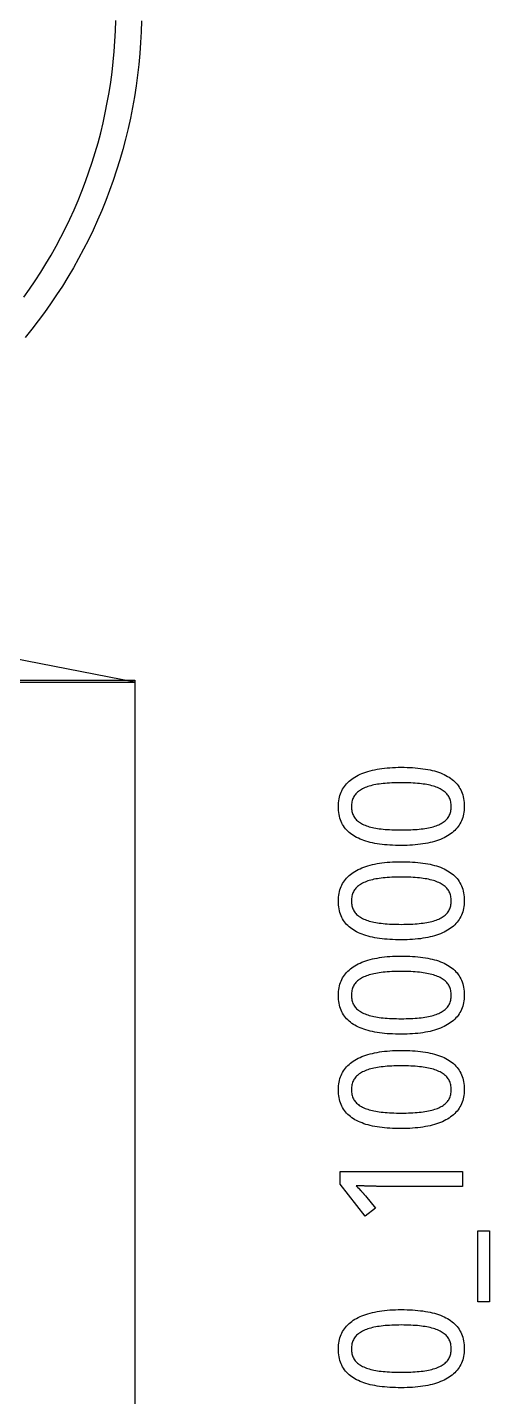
# Model space of a CAD drawing. Extents: x 9 to 42, y 13 to 118.
# Drawn here: x 33.31 to 42.31, y 38.8 to 65.44 of the extents above; entities that cross this region are included whole.
import ezdxf

# ---------------------------------------------------------------- set-up
doc = ezdxf.new("R2010")
doc.units = 0
doc.layers.get('0').update_dxf_attribs({"linetype": 'CONTINUOUS'})

msp = doc.modelspace()

# ---------------------------------------------------------------- linework, layer by layer
at = {"color": 0}
for points in [[(33.239, 60.1875), (33.3521, 60.3468), (33.4619, 60.5087), (33.5685, 60.6732), (33.6717, 60.84), (33.7715, 61.0092), (33.8678, 61.1806), (33.9607, 61.3542), (34.0499, 61.53), (34.1356, 61.7079), (34.2175, 61.8876), (34.2958, 62.0694), (34.3703, 62.2529), (34.4411, 62.4383), (34.5079, 62.6253), (34.571, 62.8139), (34.6301, 63.004), (34.6853, 63.1956), (34.7365, 63.3885), (34.7836, 63.5826), (34.8268, 63.7779), (34.8658, 63.9744), (34.9008, 64.1719), (34.9317, 64.3703), (34.9583, 64.5696), (34.981, 64.7696), (34.9993, 64.9703), (35.0133, 65.1717), (35.0233, 65.3733), (35.0289, 65.5756)], [(35.5289, 65.5668), (35.5229, 65.3542), (35.5125, 65.1418), (35.4976, 64.9301), (35.4783, 64.7189), (35.4546, 64.5085), (35.4265, 64.2987), (35.394, 64.0899), (35.3572, 63.8821), (35.3161, 63.6753), (35.2707, 63.4697), (35.2211, 63.2653), (35.1672, 63.0622), (35.109, 62.8606), (35.0468, 62.6604), (34.9804, 62.4618), (34.91, 62.2649), (34.8356, 62.0697), (34.7571, 61.8764), (34.6746, 61.685), (34.5883, 61.4957), (34.4981, 61.3083), (34.404, 61.1232), (34.3063, 60.9403), (34.2049, 60.7596), (34.0997, 60.5814), (33.991, 60.4057), (33.8786, 60.2324), (33.7629, 60.0618), (33.6438, 59.8938), (33.5213, 59.7286), (33.3954, 59.5661), (33.2662, 59.4067)]]:
    msp.add_lwpolyline(points, dxfattribs=at)
for points in [[(15.4, 52.7), (35.4, 52.7), (25.15, 54.7), (25.65, 54.7), (15.4, 52.7)], [(15.4, 52.74), (35.4, 52.74), (35.4, 22.7), (15.4, 22.7), (15.4, 52.74)], [(40.5865, 51.0437), (40.6435, 51.0433), (40.6993, 51.0421), (40.7539, 51.04), (40.8074, 51.0369), (40.8596, 51.0332), (40.9106, 51.0285), (40.9603, 51.0231), (41.0089, 51.0167), (41.0563, 51.0094), (41.1025, 51.0014), (41.1474, 50.9928), (41.1908, 50.9831), (41.2329, 50.9724), (41.2736, 50.9606), (41.3128, 50.9478), (41.3507, 50.9339), (41.3872, 50.9189), (41.4222, 50.9031), (41.456, 50.886), (41.4882, 50.8679), (41.519, 50.8492), (41.5483, 50.8293), (41.5763, 50.8085), (41.6025, 50.7864), (41.6274, 50.7633), (41.6507, 50.7393), (41.6725, 50.714), (41.6929, 50.6878), (41.7118, 50.6604), (41.729, 50.6319), (41.7449, 50.6024), (41.759, 50.5715), (41.7714, 50.5394), (41.7822, 50.5061), (41.7914, 50.4717), (41.7988, 50.4358), (41.8046, 50.3989), (41.8088, 50.3606), (41.8112, 50.3211), (41.8121, 50.2804), (41.8112, 50.2425), (41.8088, 50.2056), (41.8046, 50.1696), (41.7988, 50.1346), (41.7914, 50.1006), (41.7822, 50.0675), (41.7714, 50.0354), (41.759, 50.0043), (41.7449, 49.9743), (41.729, 49.9451), (41.7118, 49.9172), (41.6929, 49.8904), (41.6725, 49.8644), (41.6507, 49.8394), (41.6274, 49.8153), (41.6025, 49.7922), (41.5763, 49.77), (41.5483, 49.7487), (41.519, 49.7285), (41.4882, 49.7092), (41.456, 49.691), (41.4222, 49.6739), (41.3872, 49.6575), (41.3507, 49.6422), (41.3128, 49.6278), (41.2736, 49.6142), (41.2329, 49.6015), (41.1908, 49.5899), (41.1474, 49.579), (41.1025, 49.5692), (41.0563, 49.5604), (41.0089, 49.5528), (40.9603, 49.5458), (40.9106, 49.54), (40.8596, 49.535), (40.8074, 49.5308), (40.7539, 49.5276), (40.6993, 49.5254), (40.6435, 49.524), (40.5865, 49.5236), (40.5294, 49.524), (40.4738, 49.5251), (40.419, 49.5272), (40.3657, 49.5301), (40.3135, 49.5337), (40.2625, 49.5382), (40.2126, 49.5435), (40.1642, 49.5496), (40.1167, 49.5565), (40.0706, 49.5643), (40.0257, 49.5732), (39.9822, 49.5831), (39.9403, 49.5939), (39.8997, 49.6057), (39.8606, 49.6183), (39.8229, 49.6321), (39.7867, 49.6467), (39.7518, 49.6622), (39.7185, 49.6786), (39.6864, 49.6961), (39.6556, 49.7149), (39.6263, 49.7346), (39.5985, 49.7554), (39.5721, 49.7774), (39.5472, 49.8003), (39.5239, 49.8242), (39.5021, 49.8492), (39.4818, 49.8753), (39.4629, 49.9024), (39.4456, 49.9304), (39.4297, 49.96), (39.4157, 49.9908), (39.4032, 50.0228), (39.3925, 50.056), (39.3833, 50.0904), (39.3758, 50.126), (39.37, 50.1628), (39.3658, 50.2008), (39.3633, 50.24), (39.3625, 50.2804), (39.3633, 50.3186), (39.3658, 50.3558), (39.37, 50.3921), (39.3758, 50.4272), (39.3833, 50.4615), (39.3925, 50.4947), (39.4032, 50.5268), (39.4157, 50.5581), (39.4297, 50.5882), (39.4456, 50.6174), (39.4626, 50.6454), (39.4811, 50.6726), (39.5013, 50.6989), (39.5229, 50.724), (39.5461, 50.7483), (39.5707, 50.7717), (39.5969, 50.7939), (39.6247, 50.8153), (39.654, 50.8356), (39.6849, 50.855), (39.7168, 50.8733), (39.7501, 50.8908), (39.785, 50.9074), (39.8212, 50.9229), (39.859, 50.9375), (39.8981, 50.9513), (39.9386, 50.964), (39.9807, 50.9758), (40.024, 50.9867), (40.0689, 50.9965), (40.1151, 51.0056), (40.1625, 51.0135), (40.2112, 51.0206), (40.2611, 51.0268), (40.3122, 51.0319), (40.3646, 51.0363), (40.4182, 51.0394), (40.4731, 51.0418), (40.5292, 51.0433), (40.5865, 51.0437)], [(40.5865, 49.8247), (40.6347, 49.8249), (40.6817, 49.8257), (40.7274, 49.8268), (40.7719, 49.8286), (40.8151, 49.8308), (40.8572, 49.8335), (40.8981, 49.8367), (40.9375, 49.8403), (40.9758, 49.8444), (41.0129, 49.849), (41.0488, 49.8543), (41.0835, 49.86), (41.1169, 49.8664), (41.1492, 49.8733), (41.1801, 49.8808), (41.21, 49.8889), (41.2386, 49.8976), (41.2661, 49.9069), (41.2922, 49.9168), (41.3174, 49.9272), (41.3408, 49.9383), (41.3632, 49.95), (41.3843, 49.9624), (41.4043, 49.9754), (41.4231, 49.989), (41.4407, 50.0033), (41.4572, 50.0183), (41.4725, 50.034), (41.4867, 50.0503), (41.4996, 50.0672), (41.511, 50.0851), (41.5213, 50.1039), (41.5303, 50.1233), (41.5382, 50.1435), (41.5447, 50.1644), (41.5501, 50.1861), (41.5544, 50.2086), (41.5574, 50.2318), (41.5592, 50.2557), (41.5599, 50.2804), (41.5592, 50.3051), (41.5574, 50.329), (41.5544, 50.3522), (41.5501, 50.3747), (41.5447, 50.3964), (41.5382, 50.4174), (41.5303, 50.4375), (41.5213, 50.4569), (41.511, 50.4757), (41.4996, 50.4936), (41.4869, 50.5108), (41.4731, 50.5275), (41.4581, 50.5435), (41.4418, 50.5588), (41.4243, 50.5733), (41.4057, 50.5874), (41.3858, 50.6007), (41.3647, 50.6135), (41.3424, 50.6254), (41.3189, 50.6368), (41.2942, 50.6479), (41.2683, 50.6583), (41.2411, 50.6681), (41.2126, 50.6772), (41.1831, 50.6857), (41.1521, 50.6935), (41.12, 50.7007), (41.0867, 50.7072), (41.0521, 50.7131), (41.0162, 50.7182), (40.9787, 50.7232), (40.9401, 50.7276), (40.9003, 50.7315), (40.8592, 50.7349), (40.8168, 50.7378), (40.7732, 50.7401), (40.7285, 50.7419), (40.6824, 50.7432), (40.635, 50.744), (40.5865, 50.7443), (40.5383, 50.744), (40.4914, 50.7432), (40.4456, 50.7419), (40.4011, 50.7401), (40.3578, 50.7378), (40.3158, 50.7349), (40.275, 50.7315), (40.2354, 50.7276), (40.1972, 50.7232), (40.1601, 50.7182), (40.1243, 50.7131), (40.0896, 50.7072), (40.0563, 50.7007), (40.0242, 50.6935), (39.9932, 50.6857), (39.9636, 50.6772), (39.9351, 50.6681), (39.9081, 50.6583), (39.8821, 50.6479), (39.8574, 50.6368), (39.8339, 50.6254), (39.8115, 50.6135), (39.7906, 50.6007), (39.7706, 50.5874), (39.7519, 50.5733), (39.7344, 50.5588), (39.7182, 50.5435), (39.7032, 50.5275), (39.6893, 50.5108), (39.6767, 50.4936), (39.6653, 50.4757), (39.655, 50.4569), (39.646, 50.4375), (39.6382, 50.4174), (39.6315, 50.3964), (39.6261, 50.3747), (39.6219, 50.3522), (39.6189, 50.329), (39.6171, 50.3051), (39.6164, 50.2804), (39.6171, 50.2557), (39.6189, 50.2318), (39.6219, 50.2086), (39.6261, 50.1861), (39.6315, 50.1644), (39.6382, 50.1435), (39.646, 50.1233), (39.655, 50.1039), (39.6653, 50.0851), (39.6767, 50.0672), (39.6893, 50.0503), (39.7032, 50.034), (39.7182, 50.0183), (39.7344, 50.0033), (39.7519, 49.989), (39.7706, 49.9754), (39.7906, 49.9624), (39.8115, 49.95), (39.8339, 49.9383), (39.8574, 49.9272), (39.8821, 49.9168), (39.9081, 49.9069), (39.9351, 49.8976), (39.9636, 49.8889), (39.9932, 49.8808), (40.0242, 49.8733), (40.0563, 49.8664), (40.0896, 49.86), (40.1243, 49.8543), (40.1601, 49.849), (40.1972, 49.8444), (40.2354, 49.8403), (40.275, 49.8367), (40.3158, 49.8335), (40.3578, 49.8308), (40.4011, 49.8286), (40.4456, 49.8268), (40.4914, 49.8257), (40.5383, 49.8249), (40.5865, 49.8247)], [(40.5865, 49.2078), (40.6435, 49.2074), (40.6993, 49.2061), (40.7539, 49.204), (40.8074, 49.201), (40.8596, 49.1972), (40.9106, 49.1926), (40.9603, 49.1871), (41.0089, 49.1807), (41.0563, 49.1735), (41.1025, 49.1656), (41.1474, 49.1568), (41.1908, 49.1471), (41.2329, 49.1364), (41.2736, 49.1246), (41.3128, 49.1118), (41.3507, 49.0979), (41.3872, 49.0831), (41.4222, 49.0671), (41.456, 49.05), (41.4882, 49.0321), (41.519, 49.0132), (41.5483, 48.9935), (41.5763, 48.9725), (41.6025, 48.9506), (41.6274, 48.9275), (41.6507, 48.9033), (41.6725, 48.8781), (41.6929, 48.8518), (41.7118, 48.8244), (41.729, 48.796), (41.7449, 48.7664), (41.759, 48.7356), (41.7714, 48.7035), (41.7822, 48.6703), (41.7914, 48.6357), (41.7988, 48.5999), (41.8046, 48.5629), (41.8088, 48.5247), (41.8112, 48.4851), (41.8121, 48.4444), (41.8112, 48.4065), (41.8088, 48.3696), (41.8046, 48.3336), (41.7988, 48.2986), (41.7914, 48.2646), (41.7822, 48.2315), (41.7714, 48.1994), (41.759, 48.1685), (41.7449, 48.1383), (41.729, 48.1092), (41.7118, 48.0814), (41.6929, 48.0544), (41.6725, 48.0285), (41.6507, 48.0035), (41.6274, 47.9793), (41.6025, 47.9563), (41.5763, 47.934), (41.5483, 47.9128), (41.519, 47.8925), (41.4882, 47.8732), (41.456, 47.8551), (41.4222, 47.8379), (41.3872, 47.8217), (41.3507, 47.8063), (41.3128, 47.7918), (41.2736, 47.7782), (41.2329, 47.7656), (41.1908, 47.7539), (41.1474, 47.7431), (41.1025, 47.7332), (41.0563, 47.7246), (41.0089, 47.7168), (40.9603, 47.71), (40.9106, 47.704), (40.8596, 47.699), (40.8074, 47.6949), (40.7539, 47.6917), (40.6993, 47.6894), (40.6435, 47.6881), (40.5865, 47.6876), (40.5294, 47.6881), (40.4738, 47.6893), (40.419, 47.6913), (40.3657, 47.6942), (40.3135, 47.6978), (40.2625, 47.7022), (40.2126, 47.7075), (40.1642, 47.7136), (40.1167, 47.7206), (40.0706, 47.7283), (40.0257, 47.7372), (39.9822, 47.7471), (39.9403, 47.7579), (39.8997, 47.7697), (39.8606, 47.7825), (39.8229, 47.7961), (39.7867, 47.8107), (39.7518, 47.8263), (39.7185, 47.8428), (39.6864, 47.8601), (39.6556, 47.8789), (39.6263, 47.8987), (39.5985, 47.9196), (39.5721, 47.9414), (39.5472, 47.9643), (39.5239, 47.9883), (39.5021, 48.0133), (39.4818, 48.0393), (39.4629, 48.0664), (39.4456, 48.0946), (39.4297, 48.1242), (39.4157, 48.1549), (39.4032, 48.1868), (39.3925, 48.22), (39.3833, 48.2544), (39.3758, 48.29), (39.37, 48.3268), (39.3658, 48.3649), (39.3633, 48.404), (39.3625, 48.4444), (39.3633, 48.4826), (39.3658, 48.5199), (39.37, 48.5561), (39.3758, 48.5914), (39.3833, 48.6256), (39.3925, 48.6587), (39.4032, 48.6908), (39.4157, 48.7221), (39.4297, 48.7522), (39.4456, 48.7814), (39.4626, 48.8096), (39.4811, 48.8367), (39.5013, 48.8629), (39.5229, 48.8882), (39.5461, 48.9124), (39.5707, 48.9357), (39.5969, 48.9579), (39.6247, 48.9793), (39.654, 48.9996), (39.6849, 49.019), (39.7168, 49.0374), (39.7501, 49.0549), (39.785, 49.0714), (39.8212, 49.0869), (39.859, 49.1017), (39.8981, 49.1153), (39.9386, 49.1281), (39.9807, 49.1399), (40.024, 49.1507), (40.0689, 49.1606), (40.1151, 49.1696), (40.1625, 49.1776), (40.2112, 49.1847), (40.2611, 49.1908), (40.3122, 49.196), (40.3646, 49.2003), (40.4182, 49.2036), (40.4731, 49.206), (40.5292, 49.2074), (40.5865, 49.2078)], [(40.5865, 47.9887), (40.6347, 47.989), (40.6817, 47.9897), (40.7274, 47.991), (40.7719, 47.9926), (40.8151, 47.9949), (40.8572, 47.9975), (40.8981, 48.0007), (40.9375, 48.0043), (40.9758, 48.0085), (41.0129, 48.0132), (41.0488, 48.0183), (41.0835, 48.024), (41.1169, 48.0304), (41.1492, 48.0374), (41.1801, 48.0449), (41.21, 48.0531), (41.2386, 48.0617), (41.2661, 48.071), (41.2922, 48.0808), (41.3174, 48.0913), (41.3408, 48.1024), (41.3632, 48.114), (41.3843, 48.1264), (41.4043, 48.1394), (41.4231, 48.1531), (41.4407, 48.1675), (41.4572, 48.1824), (41.4725, 48.1981), (41.4867, 48.2143), (41.4996, 48.2312), (41.511, 48.2492), (41.5213, 48.2679), (41.5303, 48.2874), (41.5382, 48.3075), (41.5447, 48.3285), (41.5501, 48.3501), (41.5544, 48.3726), (41.5574, 48.3958), (41.5592, 48.4197), (41.5599, 48.4444), (41.5592, 48.4692), (41.5574, 48.4931), (41.5544, 48.5162), (41.5501, 48.5388), (41.5447, 48.5604), (41.5382, 48.5814), (41.5303, 48.6015), (41.5213, 48.621), (41.511, 48.6397), (41.4996, 48.6576), (41.4869, 48.6749), (41.4731, 48.6915), (41.4581, 48.7075), (41.4418, 48.7228), (41.4243, 48.7374), (41.4057, 48.7514), (41.3858, 48.7647), (41.3647, 48.7775), (41.3424, 48.7894), (41.3189, 48.801), (41.2942, 48.8119), (41.2683, 48.8224), (41.2411, 48.8322), (41.2126, 48.8413), (41.1831, 48.8497), (41.1521, 48.8575), (41.12, 48.8647), (41.0867, 48.8713), (41.0521, 48.8771), (41.0162, 48.8822), (40.9787, 48.8872), (40.9401, 48.8917), (40.9003, 48.8956), (40.8592, 48.8989), (40.8168, 48.9018), (40.7732, 48.9042), (40.7285, 48.906), (40.6824, 48.9072), (40.635, 48.9081), (40.5865, 48.9083), (40.5383, 48.9081), (40.4914, 48.9072), (40.4456, 48.906), (40.4011, 48.9042), (40.3578, 48.9018), (40.3158, 48.8989), (40.275, 48.8956), (40.2354, 48.8917), (40.1972, 48.8872), (40.1601, 48.8822), (40.1243, 48.8771), (40.0896, 48.8713), (40.0563, 48.8647), (40.0242, 48.8575), (39.9932, 48.8497), (39.9636, 48.8413), (39.9351, 48.8322), (39.9081, 48.8224), (39.8821, 48.8119), (39.8574, 48.801), (39.8339, 48.7894), (39.8115, 48.7775), (39.7906, 48.7647), (39.7706, 48.7514), (39.7519, 48.7374), (39.7344, 48.7228), (39.7182, 48.7075), (39.7032, 48.6915), (39.6893, 48.6749), (39.6767, 48.6576), (39.6653, 48.6397), (39.655, 48.621), (39.646, 48.6015), (39.6382, 48.5814), (39.6315, 48.5604), (39.6261, 48.5388), (39.6219, 48.5162), (39.6189, 48.4931), (39.6171, 48.4692), (39.6164, 48.4444), (39.6171, 48.4197), (39.6189, 48.3958), (39.6219, 48.3726), (39.6261, 48.3501), (39.6315, 48.3285), (39.6382, 48.3075), (39.646, 48.2874), (39.655, 48.2679), (39.6653, 48.2492), (39.6767, 48.2312), (39.6893, 48.2143), (39.7032, 48.1981), (39.7182, 48.1824), (39.7344, 48.1675), (39.7519, 48.1531), (39.7706, 48.1394), (39.7906, 48.1264), (39.8115, 48.114), (39.8339, 48.1024), (39.8574, 48.0913), (39.8821, 48.0808), (39.9081, 48.071), (39.9351, 48.0617), (39.9636, 48.0531), (39.9932, 48.0449), (40.0242, 48.0374), (40.0563, 48.0304), (40.0896, 48.024), (40.1243, 48.0183), (40.1601, 48.0132), (40.1972, 48.0085), (40.2354, 48.0043), (40.275, 48.0007), (40.3158, 47.9975), (40.3578, 47.9949), (40.4011, 47.9926), (40.4456, 47.991), (40.4914, 47.9897), (40.5383, 47.989), (40.5865, 47.9887)], [(40.5865, 47.3718), (40.6435, 47.3714), (40.6993, 47.3701), (40.7539, 47.3681), (40.8074, 47.3651), (40.8596, 47.3613), (40.9106, 47.3567), (40.9603, 47.3511), (41.0089, 47.3447), (41.0563, 47.3376), (41.1025, 47.3296), (41.1474, 47.3208), (41.1908, 47.3112), (41.2329, 47.3004), (41.2736, 47.2886), (41.3128, 47.2758), (41.3507, 47.2619), (41.3872, 47.2471), (41.4222, 47.2311), (41.456, 47.2142), (41.4882, 47.1961), (41.519, 47.1774), (41.5483, 47.1575), (41.5763, 47.1365), (41.6025, 47.1146), (41.6274, 47.0915), (41.6507, 47.0674), (41.6725, 47.0422), (41.6929, 47.0158), (41.7118, 46.9885), (41.729, 46.9601), (41.7449, 46.9306), (41.759, 46.8997), (41.7714, 46.8676), (41.7822, 46.8343), (41.7914, 46.7997), (41.7988, 46.764), (41.8046, 46.7269), (41.8088, 46.6888), (41.8112, 46.6493), (41.8121, 46.6085), (41.8112, 46.5706), (41.8088, 46.5336), (41.8046, 46.4976), (41.7988, 46.4626), (41.7914, 46.4286), (41.7822, 46.3957), (41.7714, 46.3636), (41.759, 46.3325), (41.7449, 46.3024), (41.729, 46.2732), (41.7118, 46.2454), (41.6929, 46.2185), (41.6725, 46.1925), (41.6507, 46.1675), (41.6274, 46.1435), (41.6025, 46.1203), (41.5763, 46.0981), (41.5483, 46.0769), (41.519, 46.0565), (41.4882, 46.0372), (41.456, 46.0192), (41.4222, 46.0019), (41.3872, 45.9857), (41.3507, 45.9703), (41.3128, 45.9558), (41.2736, 45.9424), (41.2329, 45.9297), (41.1908, 45.9179), (41.1474, 45.9072), (41.1025, 45.8972), (41.0563, 45.8886), (41.0089, 45.8808), (40.9603, 45.874), (40.9106, 45.8681), (40.8596, 45.8631), (40.8074, 45.859), (40.7539, 45.8558), (40.6993, 45.8535), (40.6435, 45.8521), (40.5865, 45.8517), (40.5294, 45.8521), (40.4738, 45.8533), (40.419, 45.8554), (40.3657, 45.8582), (40.3135, 45.8618), (40.2625, 45.8664), (40.2126, 45.8717), (40.1642, 45.8778), (40.1167, 45.8846), (40.0706, 45.8924), (40.0257, 45.9012), (39.9822, 45.9113), (39.9403, 45.9221), (39.8997, 45.9338), (39.8606, 45.9465), (39.8229, 45.9601), (39.7867, 45.9747), (39.7518, 45.9903), (39.7185, 46.0068), (39.6864, 46.0242), (39.6556, 46.0429), (39.6263, 46.0628), (39.5985, 46.0836), (39.5721, 46.1054), (39.5472, 46.1283), (39.5239, 46.1524), (39.5021, 46.1774), (39.4818, 46.2033), (39.4629, 46.2304), (39.4456, 46.2586), (39.4297, 46.2882), (39.4157, 46.3189), (39.4032, 46.351), (39.3925, 46.3842), (39.3833, 46.4185), (39.3758, 46.454), (39.37, 46.4908), (39.3658, 46.5289), (39.3633, 46.5681), (39.3625, 46.6085), (39.3633, 46.6468), (39.3658, 46.684), (39.37, 46.7201), (39.3758, 46.7554), (39.3833, 46.7896), (39.3925, 46.8228), (39.4032, 46.855), (39.4157, 46.8861), (39.4297, 46.9162), (39.4456, 46.9454), (39.4626, 46.9736), (39.4811, 47.0008), (39.5013, 47.0269), (39.5229, 47.0522), (39.5461, 47.0764), (39.5707, 47.0997), (39.5969, 47.1221), (39.6247, 47.1433), (39.654, 47.1638), (39.6849, 47.1831), (39.7168, 47.2015), (39.7501, 47.2189), (39.785, 47.2354), (39.8212, 47.251), (39.859, 47.2657), (39.8981, 47.2793), (39.9386, 47.2921), (39.9807, 47.3039), (40.024, 47.3147), (40.0689, 47.3247), (40.1151, 47.3336), (40.1625, 47.3417), (40.2112, 47.3488), (40.2611, 47.3549), (40.3122, 47.36), (40.3646, 47.3643), (40.4182, 47.3676), (40.4731, 47.37), (40.5292, 47.3714), (40.5865, 47.3718)], [(40.5865, 46.1528), (40.6347, 46.1531), (40.6817, 46.1538), (40.7274, 46.155), (40.7719, 46.1567), (40.8151, 46.1589), (40.8572, 46.1615), (40.8981, 46.1647), (40.9375, 46.1685), (40.9758, 46.1725), (41.0129, 46.1772), (41.0488, 46.1824), (41.0835, 46.1882), (41.1169, 46.1944), (41.1492, 46.2014), (41.1801, 46.2089), (41.21, 46.2171), (41.2386, 46.2257), (41.2661, 46.235), (41.2922, 46.2449), (41.3174, 46.2553), (41.3408, 46.2664), (41.3632, 46.2781), (41.3843, 46.2906), (41.4043, 46.3035), (41.4231, 46.3172), (41.4407, 46.3315), (41.4572, 46.3465), (41.4725, 46.3621), (41.4867, 46.3783), (41.4996, 46.3953), (41.511, 46.4132), (41.5213, 46.4319), (41.5303, 46.4514), (41.5382, 46.4717), (41.5447, 46.4925), (41.5501, 46.5143), (41.5544, 46.5367), (41.5574, 46.5599), (41.5592, 46.5839), (41.5599, 46.6085), (41.5592, 46.6332), (41.5574, 46.6572), (41.5544, 46.6804), (41.5501, 46.7028), (41.5447, 46.7244), (41.5382, 46.7454), (41.5303, 46.7657), (41.5213, 46.7851), (41.511, 46.8038), (41.4996, 46.8218), (41.4869, 46.839), (41.4731, 46.8556), (41.4581, 46.8715), (41.4418, 46.8868), (41.4243, 46.9015), (41.4057, 46.9156), (41.3858, 46.9289), (41.3647, 46.9415), (41.3424, 46.9536), (41.3189, 46.965), (41.2942, 46.976), (41.2683, 46.9864), (41.2411, 46.9963), (41.2126, 47.0053), (41.1831, 47.0138), (41.1521, 47.0217), (41.12, 47.0288), (41.0867, 47.0353), (41.0521, 47.0411), (41.0162, 47.0464), (40.9787, 47.0512), (40.9401, 47.0557), (40.9003, 47.0596), (40.8592, 47.0631), (40.8168, 47.0658), (40.7732, 47.0682), (40.7285, 47.07), (40.6824, 47.0714), (40.635, 47.0721), (40.5865, 47.0724), (40.5383, 47.0721), (40.4914, 47.0714), (40.4456, 47.07), (40.4011, 47.0682), (40.3578, 47.0658), (40.3158, 47.0631), (40.275, 47.0596), (40.2354, 47.0557), (40.1972, 47.0512), (40.1601, 47.0464), (40.1243, 47.0411), (40.0896, 47.0353), (40.0563, 47.0288), (40.0242, 47.0217), (39.9932, 47.0138), (39.9636, 47.0053), (39.9351, 46.9963), (39.9081, 46.9864), (39.8821, 46.976), (39.8574, 46.965), (39.8339, 46.9536), (39.8115, 46.9415), (39.7906, 46.9289), (39.7706, 46.9156), (39.7519, 46.9015), (39.7344, 46.8868), (39.7182, 46.8715), (39.7032, 46.8556), (39.6893, 46.839), (39.6767, 46.8218), (39.6653, 46.8038), (39.655, 46.7851), (39.646, 46.7657), (39.6382, 46.7454), (39.6315, 46.7244), (39.6261, 46.7028), (39.6219, 46.6804), (39.6189, 46.6572), (39.6171, 46.6332), (39.6164, 46.6085), (39.6171, 46.5839), (39.6189, 46.5599), (39.6219, 46.5367), (39.6261, 46.5143), (39.6315, 46.4925), (39.6382, 46.4717), (39.646, 46.4514), (39.655, 46.4319), (39.6653, 46.4132), (39.6767, 46.3953), (39.6893, 46.3783), (39.7032, 46.3621), (39.7182, 46.3465), (39.7344, 46.3315), (39.7519, 46.3172), (39.7706, 46.3035), (39.7906, 46.2906), (39.8115, 46.2781), (39.8339, 46.2664), (39.8574, 46.2553), (39.8821, 46.2449), (39.9081, 46.235), (39.9351, 46.2257), (39.9636, 46.2171), (39.9932, 46.2089), (40.0242, 46.2014), (40.0563, 46.1944), (40.0896, 46.1882), (40.1243, 46.1824), (40.1601, 46.1772), (40.1972, 46.1725), (40.2354, 46.1685), (40.275, 46.1647), (40.3158, 46.1615), (40.3578, 46.1589), (40.4011, 46.1567), (40.4456, 46.155), (40.4914, 46.1538), (40.5383, 46.1531), (40.5865, 46.1528)], [(40.5865, 45.536), (40.6435, 45.5356), (40.6993, 45.5343), (40.7539, 45.5321), (40.8074, 45.5292), (40.8596, 45.5254), (40.9106, 45.5207), (40.9603, 45.5151), (41.0089, 45.5089), (41.0563, 45.5017), (41.1025, 45.4936), (41.1474, 45.485), (41.1908, 45.4753), (41.2329, 45.4644), (41.2736, 45.4528), (41.3128, 45.4399), (41.3507, 45.426), (41.3872, 45.4111), (41.4222, 45.3951), (41.456, 45.3782), (41.4882, 45.3601), (41.519, 45.3414), (41.5483, 45.3215), (41.5763, 45.3007), (41.6025, 45.2786), (41.6274, 45.2556), (41.6507, 45.2314), (41.6725, 45.2063), (41.6929, 45.18), (41.7118, 45.1526), (41.729, 45.1242), (41.7449, 45.0946), (41.759, 45.0638), (41.7714, 45.0317), (41.7822, 44.9983), (41.7914, 44.9639), (41.7988, 44.9281), (41.8046, 44.891), (41.8088, 44.8528), (41.8112, 44.8133), (41.8121, 44.7726), (41.8112, 44.7347), (41.8088, 44.6978), (41.8046, 44.6618), (41.7988, 44.6268), (41.7914, 44.5928), (41.7822, 44.5597), (41.7714, 44.5276), (41.759, 44.4965), (41.7449, 44.4664), (41.729, 44.4374), (41.7118, 44.4094), (41.6929, 44.3825), (41.6725, 44.3565), (41.6507, 44.3315), (41.6274, 44.3075), (41.6025, 44.2843), (41.5763, 44.2622), (41.5483, 44.241), (41.519, 44.2207), (41.4882, 44.2013), (41.456, 44.1832), (41.4222, 44.166), (41.3872, 44.1497), (41.3507, 44.1343), (41.3128, 44.1199), (41.2736, 44.1064), (41.2329, 44.0938), (41.1908, 44.0821), (41.1474, 44.0712), (41.1025, 44.0614), (41.0563, 44.0526), (41.0089, 44.0449), (40.9603, 44.0381), (40.9106, 44.0322), (40.8596, 44.0271), (40.8074, 44.0231), (40.7539, 44.0199), (40.6993, 44.0176), (40.6435, 44.0162), (40.5865, 44.0157), (40.5294, 44.0161), (40.4738, 44.0174), (40.419, 44.0194), (40.3657, 44.0222), (40.3135, 44.026), (40.2625, 44.0304), (40.2126, 44.0357), (40.1642, 44.0418), (40.1167, 44.0488), (40.0706, 44.0564), (40.0257, 44.0654), (39.9822, 44.0753), (39.9403, 44.0861), (39.8997, 44.0978), (39.8606, 44.1106), (39.8229, 44.1242), (39.7867, 44.1388), (39.7518, 44.1543), (39.7185, 44.1708), (39.6864, 44.1883), (39.6556, 44.2071), (39.6263, 44.2268), (39.5985, 44.2476), (39.5721, 44.2696), (39.5472, 44.2925), (39.5239, 44.3164), (39.5021, 44.3414), (39.4818, 44.3675), (39.4629, 44.3946), (39.4456, 44.4226), (39.4297, 44.4522), (39.4157, 44.4831), (39.4032, 44.515), (39.3925, 44.5482), (39.3833, 44.5825), (39.3758, 44.6182), (39.37, 44.655), (39.3658, 44.6929), (39.3633, 44.7322), (39.3625, 44.7726), (39.3633, 44.8108), (39.3658, 44.8481), (39.37, 44.8843), (39.3758, 44.9194), (39.3833, 44.9536), (39.3925, 44.9868), (39.4032, 45.019), (39.4157, 45.0501), (39.4297, 45.0804), (39.4456, 45.1094), (39.4626, 45.1376), (39.4811, 45.1649), (39.5013, 45.191), (39.5229, 45.2163), (39.5461, 45.2406), (39.5707, 45.2638), (39.5969, 45.2861), (39.6247, 45.3074), (39.654, 45.3278), (39.6849, 45.3471), (39.7168, 45.3656), (39.7501, 45.3831), (39.785, 45.3996), (39.8212, 45.4151), (39.859, 45.4297), (39.8981, 45.4435), (39.9386, 45.4561), (39.9807, 45.4679), (40.024, 45.4787), (40.0689, 45.4887), (40.1151, 45.4976), (40.1625, 45.5057), (40.2112, 45.5128), (40.2611, 45.5189), (40.3122, 45.5242), (40.3646, 45.5283), (40.4182, 45.5317), (40.4731, 45.534), (40.5292, 45.5354), (40.5865, 45.536)], [(40.5865, 44.3168), (40.6347, 44.3171), (40.6817, 44.3178), (40.7274, 44.319), (40.7719, 44.3207), (40.8151, 44.3229), (40.8572, 44.3257), (40.8981, 44.3287), (40.9375, 44.3325), (40.9758, 44.3367), (41.0129, 44.3413), (41.0488, 44.3464), (41.0835, 44.3522), (41.1169, 44.3586), (41.1492, 44.3656), (41.1801, 44.3731), (41.21, 44.3811), (41.2386, 44.3899), (41.2661, 44.399), (41.2922, 44.4089), (41.3174, 44.4194), (41.3408, 44.4304), (41.3632, 44.4422), (41.3843, 44.4546), (41.4043, 44.4676), (41.4231, 44.4812), (41.4407, 44.4956), (41.4572, 44.5106), (41.4725, 44.5261), (41.4867, 44.5425), (41.4996, 44.5593), (41.511, 44.5774), (41.5213, 44.596), (41.5303, 44.6154), (41.5382, 44.6357), (41.5447, 44.6567), (41.5501, 44.6783), (41.5544, 44.7007), (41.5574, 44.7239), (41.5592, 44.7479), (41.5599, 44.7726), (41.5592, 44.7972), (41.5574, 44.8212), (41.5544, 44.8444), (41.5501, 44.8668), (41.5447, 44.8886), (41.5382, 44.9094), (41.5303, 44.9297), (41.5213, 44.9492), (41.511, 44.9679), (41.4996, 44.9858), (41.4869, 45.0031), (41.4731, 45.0197), (41.4581, 45.0356), (41.4418, 45.051), (41.4243, 45.0656), (41.4057, 45.0796), (41.3858, 45.0929), (41.3647, 45.1056), (41.3424, 45.1176), (41.3189, 45.129), (41.2942, 45.1401), (41.2683, 45.1506), (41.2411, 45.1603), (41.2126, 45.1694), (41.1831, 45.1779), (41.1521, 45.1857), (41.12, 45.1928), (41.0867, 45.1993), (41.0521, 45.2051), (41.0162, 45.2104), (40.9787, 45.2154), (40.9401, 45.2197), (40.9003, 45.2238), (40.8592, 45.2271), (40.8168, 45.23), (40.7732, 45.2322), (40.7285, 45.2342), (40.6824, 45.2354), (40.635, 45.2363), (40.5865, 45.2364), (40.5383, 45.2363), (40.4914, 45.2354), (40.4456, 45.2342), (40.4011, 45.2322), (40.3578, 45.23), (40.3158, 45.2271), (40.275, 45.2238), (40.2354, 45.2197), (40.1972, 45.2154), (40.1601, 45.2104), (40.1243, 45.2051), (40.0896, 45.1993), (40.0563, 45.1928), (40.0242, 45.1857), (39.9932, 45.1779), (39.9636, 45.1694), (39.9351, 45.1603), (39.9081, 45.1506), (39.8821, 45.1401), (39.8574, 45.129), (39.8339, 45.1176), (39.8115, 45.1056), (39.7906, 45.0929), (39.7706, 45.0796), (39.7519, 45.0656), (39.7344, 45.051), (39.7182, 45.0356), (39.7032, 45.0197), (39.6893, 45.0031), (39.6767, 44.9858), (39.6653, 44.9679), (39.655, 44.9492), (39.646, 44.9297), (39.6382, 44.9094), (39.6315, 44.8886), (39.6261, 44.8668), (39.6219, 44.8444), (39.6189, 44.8212), (39.6171, 44.7972), (39.6164, 44.7726), (39.6171, 44.7479), (39.6189, 44.7239), (39.6219, 44.7007), (39.6261, 44.6783), (39.6315, 44.6567), (39.6382, 44.6357), (39.646, 44.6154), (39.655, 44.596), (39.6653, 44.5774), (39.6767, 44.5593), (39.6893, 44.5425), (39.7032, 44.5261), (39.7182, 44.5106), (39.7344, 44.4956), (39.7519, 44.4812), (39.7706, 44.4676), (39.7906, 44.4546), (39.8115, 44.4422), (39.8339, 44.4304), (39.8574, 44.4194), (39.8821, 44.4089), (39.9081, 44.399), (39.9351, 44.3899), (39.9636, 44.3811), (39.9932, 44.3731), (40.0242, 44.3656), (40.0563, 44.3586), (40.0896, 44.3522), (40.1243, 44.3464), (40.1601, 44.3413), (40.1972, 44.3367), (40.2354, 44.3325), (40.275, 44.3287), (40.3158, 44.3257), (40.3578, 44.3229), (40.4011, 44.3207), (40.4456, 44.319), (40.4914, 44.3178), (40.5383, 44.3171), (40.5865, 44.3168)], [(41.7796, 43.1775), (41.7796, 42.8911), (40.1438, 42.8911), (40.1279, 42.8914), (40.1119, 42.8917), (40.0961, 42.8921), (40.0644, 42.8926), (40.0488, 42.8931), (40.0329, 42.8933), (40.0172, 42.8936), (40.0015, 42.894), (39.986, 42.8943), (39.97, 42.895), (39.9543, 42.8956), (39.9388, 42.8961), (39.9235, 42.8967), (39.9082, 42.8972), (39.8932, 42.8976), (39.8782, 42.8981), (39.8635, 42.8985), (39.849, 42.8989), (39.8346, 42.8992), (39.8201, 42.8999), (39.806, 42.9004), (39.7922, 42.901), (39.7789, 42.9015), (39.7658, 42.9021), (39.7531, 42.9025), (39.7408, 42.9029), (39.7289, 42.9033), (39.7172, 42.9038), (39.706, 42.904), (39.7118, 42.8986), (39.7174, 42.8933), (39.7228, 42.8881), (39.7281, 42.8831), (39.7332, 42.8781), (39.7382, 42.8732), (39.7431, 42.8686), (39.7649, 42.8468), (39.769, 42.8424), (39.7731, 42.8381), (39.7772, 42.8338), (39.7893, 42.8204), (39.7932, 42.8158), (39.7971, 42.8114), (39.8011, 42.8071), (39.805, 42.8028), (39.8092, 42.7983), (39.8133, 42.7939), (39.8175, 42.7893), (39.8217, 42.7847), (39.8261, 42.7801), (39.8304, 42.7754), (39.8349, 42.7706), (39.8394, 42.7657), (39.8438, 42.7608), (39.8482, 42.7556), (39.8529, 42.7503), (39.8576, 42.7447), (39.8626, 42.7389), (39.8678, 42.7329), (39.8731, 42.7268), (39.8785, 42.7204), (39.8842, 42.7139), (39.8899, 42.7072), (40.0868, 42.4663), (39.8867, 42.31), (39.4, 42.9333), (39.4, 43.1775), (41.7796, 43.1775)], [(42.079, 42.0268), (42.3069, 42.0268), (42.3069, 40.6433), (42.079, 40.6433), (42.079, 42.0268)], [(40.5865, 40.4936), (40.6435, 40.4932), (40.6993, 40.4919), (40.7539, 40.4899), (40.8074, 40.4868), (40.8596, 40.4831), (40.9106, 40.4783), (40.9603, 40.4729), (41.0089, 40.4665), (41.0563, 40.4593), (41.1025, 40.4513), (41.1474, 40.4426), (41.1908, 40.4329), (41.2329, 40.4222), (41.2736, 40.4104), (41.3128, 40.3976), (41.3507, 40.3837), (41.3872, 40.3688), (41.4222, 40.3529), (41.456, 40.3358), (41.4882, 40.3178), (41.519, 40.299), (41.5483, 40.2792), (41.5763, 40.2583), (41.6025, 40.2364), (41.6274, 40.2132), (41.6507, 40.1892), (41.6725, 40.1639), (41.6929, 40.1376), (41.7118, 40.1103), (41.729, 40.0818), (41.7449, 40.0522), (41.759, 40.0214), (41.7714, 39.9893), (41.7822, 39.9561), (41.7914, 39.9215), (41.7988, 39.8857), (41.8046, 39.8488), (41.8088, 39.8104), (41.8112, 39.771), (41.8121, 39.7303), (41.8112, 39.6924), (41.8088, 39.6554), (41.8046, 39.6194), (41.7988, 39.5844), (41.7914, 39.5504), (41.7822, 39.5174), (41.7714, 39.4853), (41.759, 39.4542), (41.7449, 39.4242), (41.729, 39.395), (41.7118, 39.3671), (41.6929, 39.3403), (41.6725, 39.3143), (41.6507, 39.2893), (41.6274, 39.2651), (41.6025, 39.2421), (41.5763, 39.2199), (41.5483, 39.1986), (41.519, 39.1783), (41.4882, 39.159), (41.456, 39.1408), (41.4222, 39.1237), (41.3872, 39.1074), (41.3507, 39.0921), (41.3128, 39.0776), (41.2736, 39.064), (41.2329, 39.0514), (41.1908, 39.0397), (41.1474, 39.0289), (41.1025, 39.019), (41.0563, 39.0103), (41.0089, 39.0026), (40.9603, 38.9957), (40.9106, 38.9899), (40.8596, 38.9849), (40.8074, 38.9807), (40.7539, 38.9775), (40.6993, 38.9753), (40.6435, 38.9739), (40.5865, 38.9735), (40.5294, 38.9739), (40.4738, 38.975), (40.419, 38.9771), (40.3657, 38.98), (40.3135, 38.9836), (40.2625, 38.9881), (40.2126, 38.9933), (40.1642, 38.9994), (40.1167, 39.0064), (40.0706, 39.0142), (40.0257, 39.0231), (39.9822, 39.0329), (39.9403, 39.0437), (39.8997, 39.0556), (39.8606, 39.0682), (39.8229, 39.0819), (39.7867, 39.0965), (39.7518, 39.1121), (39.7185, 39.1285), (39.6864, 39.146), (39.6556, 39.1647), (39.6263, 39.1844), (39.5985, 39.2053), (39.5721, 39.2272), (39.5472, 39.2501), (39.5239, 39.274), (39.5021, 39.299), (39.4818, 39.3251), (39.4629, 39.3522), (39.4456, 39.3803), (39.4297, 39.4099), (39.4157, 39.4407), (39.4032, 39.4726), (39.3925, 39.5058), (39.3833, 39.5403), (39.3758, 39.5758), (39.37, 39.6126), (39.3658, 39.6507), (39.3633, 39.6899), (39.3625, 39.7303), (39.3633, 39.7685), (39.3658, 39.8057), (39.37, 39.8419), (39.3758, 39.8771), (39.3833, 39.9114), (39.3925, 39.9446), (39.4032, 39.9767), (39.4157, 40.0079), (39.4297, 40.0381), (39.4456, 40.0672), (39.4626, 40.0953), (39.4811, 40.1225), (39.5013, 40.1487), (39.5229, 40.1739), (39.5461, 40.1982), (39.5707, 40.2215), (39.5969, 40.2438), (39.6247, 40.2651), (39.654, 40.2854), (39.6849, 40.3049), (39.7168, 40.3232), (39.7501, 40.3407), (39.785, 40.3572), (39.8212, 40.3728), (39.859, 40.3874), (39.8981, 40.4011), (39.9386, 40.4139), (39.9807, 40.4257), (40.024, 40.4365), (40.0689, 40.4464), (40.1151, 40.4554), (40.1625, 40.4635), (40.2112, 40.4704), (40.2611, 40.4767), (40.3122, 40.4818), (40.3646, 40.4861), (40.4182, 40.4893), (40.4731, 40.4917), (40.5292, 40.4932), (40.5865, 40.4936)], [(40.5865, 39.2746), (40.6347, 39.2747), (40.6817, 39.2756), (40.7274, 39.2767), (40.7719, 39.2785), (40.8151, 39.2807), (40.8572, 39.2833), (40.8981, 39.2865), (40.9375, 39.2901), (40.9758, 39.2943), (41.0129, 39.2989), (41.0488, 39.3042), (41.0835, 39.3099), (41.1169, 39.3163), (41.1492, 39.3232), (41.1801, 39.3307), (41.21, 39.3387), (41.2386, 39.3475), (41.2661, 39.3568), (41.2922, 39.3667), (41.3174, 39.3771), (41.3408, 39.3882), (41.3632, 39.3999), (41.3843, 39.4122), (41.4043, 39.4253), (41.4231, 39.4389), (41.4407, 39.4532), (41.4572, 39.4682), (41.4725, 39.4839), (41.4867, 39.5001), (41.4996, 39.5171), (41.511, 39.535), (41.5213, 39.5538), (41.5303, 39.5732), (41.5382, 39.5933), (41.5447, 39.6143), (41.5501, 39.636), (41.5544, 39.6585), (41.5574, 39.6817), (41.5592, 39.7056), (41.5599, 39.7303), (41.5592, 39.755), (41.5574, 39.7789), (41.5544, 39.8021), (41.5501, 39.8246), (41.5447, 39.8462), (41.5382, 39.8672), (41.5303, 39.8874), (41.5213, 39.9068), (41.511, 39.9256), (41.4996, 39.9435), (41.4869, 39.9607), (41.4731, 39.9774), (41.4581, 39.9933), (41.4418, 40.0086), (41.4243, 40.0232), (41.4057, 40.0372), (41.3858, 40.0506), (41.3647, 40.0633), (41.3424, 40.0753), (41.3189, 40.0867), (41.2942, 40.0978), (41.2683, 40.1082), (41.2411, 40.1179), (41.2126, 40.1271), (41.1831, 40.1356), (41.1521, 40.1433), (41.12, 40.1506), (41.0867, 40.1571), (41.0521, 40.1629), (41.0162, 40.1681), (40.9787, 40.1731), (40.9401, 40.1775), (40.9003, 40.1814), (40.8592, 40.1847), (40.8168, 40.1876), (40.7732, 40.19), (40.7285, 40.1918), (40.6824, 40.1931), (40.635, 40.1939), (40.5865, 40.1942), (40.5383, 40.1939), (40.4914, 40.1931), (40.4456, 40.1918), (40.4011, 40.19), (40.3578, 40.1876), (40.3158, 40.1847), (40.275, 40.1814), (40.2354, 40.1775), (40.1972, 40.1731), (40.1601, 40.1681), (40.1243, 40.1629), (40.0896, 40.1571), (40.0563, 40.1506), (40.0242, 40.1433), (39.9932, 40.1356), (39.9636, 40.1271), (39.9351, 40.1179), (39.9081, 40.1082), (39.8821, 40.0978), (39.8574, 40.0867), (39.8339, 40.0753), (39.8115, 40.0633), (39.7906, 40.0506), (39.7706, 40.0372), (39.7519, 40.0232), (39.7344, 40.0086), (39.7182, 39.9933), (39.7032, 39.9774), (39.6893, 39.9607), (39.6767, 39.9435), (39.6653, 39.9256), (39.655, 39.9068), (39.646, 39.8874), (39.6382, 39.8672), (39.6315, 39.8462), (39.6261, 39.8246), (39.6219, 39.8021), (39.6189, 39.7789), (39.6171, 39.755), (39.6164, 39.7303), (39.6171, 39.7056), (39.6189, 39.6817), (39.6219, 39.6585), (39.6261, 39.636), (39.6315, 39.6143), (39.6382, 39.5933), (39.646, 39.5732), (39.655, 39.5538), (39.6653, 39.535), (39.6767, 39.5171), (39.6893, 39.5001), (39.7032, 39.4839), (39.7182, 39.4682), (39.7344, 39.4532), (39.7519, 39.4389), (39.7706, 39.4253), (39.7906, 39.4122), (39.8115, 39.3999), (39.8339, 39.3882), (39.8574, 39.3771), (39.8821, 39.3667), (39.9081, 39.3568), (39.9351, 39.3475), (39.9636, 39.3387), (39.9932, 39.3307), (40.0242, 39.3232), (40.0563, 39.3163), (40.0896, 39.3099), (40.1243, 39.3042), (40.1601, 39.2989), (40.1972, 39.2943), (40.2354, 39.2901), (40.275, 39.2865), (40.3158, 39.2833), (40.3578, 39.2807), (40.4011, 39.2785), (40.4456, 39.2767), (40.4914, 39.2756), (40.5383, 39.2747), (40.5865, 39.2746)]]:
    msp.add_lwpolyline(points, close=True, dxfattribs=at)

doc.saveas('drawing.dxf')
